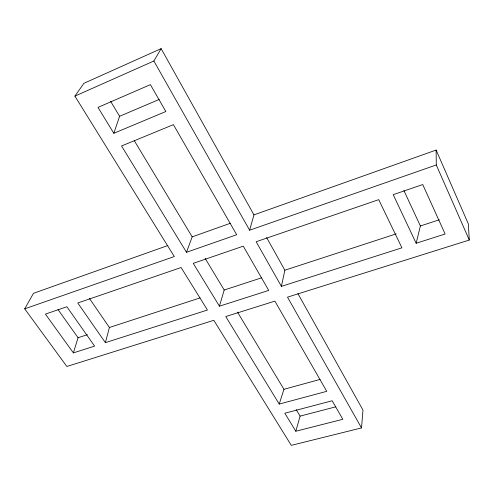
<?xml version="1.0" encoding="UTF-8"?>
<svg xmlns="http://www.w3.org/2000/svg" width="494" height="494" viewBox="0 0 494 494"><rect width="100%" height="100%" fill="white"/><g stroke="black" fill="none" stroke-linecap="round" stroke-linejoin="round"><path stroke-width="0.74" d="M167.892 245.499L33.469 293.319L24.7 308.843L66.863 366.48L213.816 320.31L291.299 445.36L361.515 427.921L362.979 410.113L297.944 293.652M281.401 286.366L256.151 241.745L378.725 199.656L401.925 247.821L281.401 286.366L284.859 270.218L266.63 237.565M416.152 243.27L393.218 194.679L422.741 184.54L445.119 234.008L416.152 243.27L420.382 225.974L403.919 190.548M105.389 342.657L77.774 303.001L181.1 267.52L207.437 310.022L105.389 342.657L109.409 327.497L89.47 298.487M253.959 214.878L436.128 150.059L436.282 164.959L249.624 230.21L253.959 214.878L161.137 48.64L83.912 83.313L74.897 96.126L174.302 256.547L24.7 308.843M295.813 431.237L284.816 413.231L332.184 400.764L342.836 419.295L295.813 431.237L300.099 416.121L296.134 409.538M219.429 306.187L193.259 263.345L243.283 246.166L268.73 290.423L219.429 306.187L224.196 290.021L205.115 258.325M73.378 352.895L45.417 314.116L66.875 306.743L94.607 346.109L73.378 352.895L78.058 337.729L57.989 309.516M279.215 404.067L225.764 316.555L274.886 301.124L326.756 391.328L279.215 404.067L283.957 389.303L237.503 312.134M113.818 133.294L165.848 111.514L150.398 84.641L97.997 107.396L113.818 133.294L119.61 116.281L159.235 99.418M186.497 252.28L236.706 234.73L173.413 124.661L121.561 145.971L186.497 252.28L192.185 236.854L230.482 223.226M74.897 96.126L153.862 61.009L161.137 48.64M78.058 337.729L87.382 334.691M109.409 327.497L200.027 297.913M224.196 290.021L261.493 277.85M284.859 270.218L396.2 233.866M420.382 225.974L439.277 219.805M436.128 150.059L468.331 223.893L469.3 240.041L287.508 297.16L361.515 427.921M283.957 389.303L320.143 379.392M300.099 416.121L335.735 406.846M110.545 101.221L119.61 116.281M134.275 140.648L192.185 236.854M153.862 61.009L249.624 230.21M436.282 164.959L469.3 240.041"/></g></svg>
